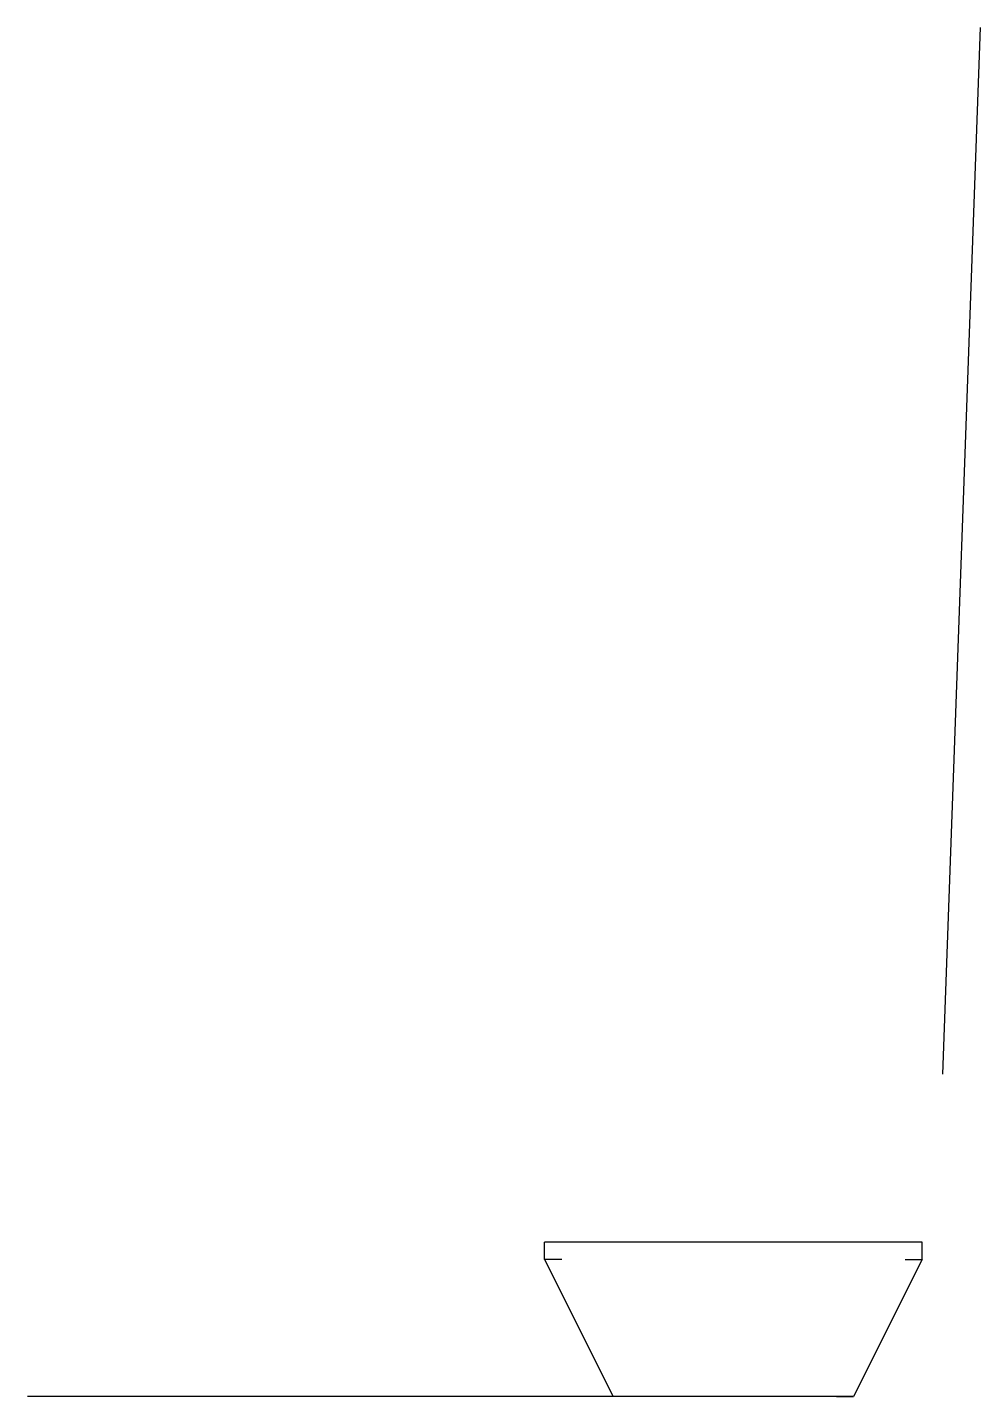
# Model space of a CAD drawing. Header units: millimetres. Extents: x 730 to 870, y 391 to 504.
# Drawn here: x 730.18 to 757.94, y 390.95 to 430.85 of the extents above; entities outside this region: 2.
import ezdxf

# ---------------------------------------------------------------- set-up
doc = ezdxf.new("R2010")
doc.units = ezdxf.units.MM
doc.layers.get('0').update_dxf_attribs({"true_color": 0xc2ced6})

msp = doc.modelspace()

# ---------------------------------------------------------------- linework, layer by layer
for p, q in [((870.044, 503.952, 39), (853.823, 503.952, 39)), ((870.044, 503.952, 4), (870.044, 503.952, 39)), ((756.844, 400.352, 64.5), (757.944, 430.852, 68.5)), ((745.244, 394.952, 73.5), (745.244, 395.452, 73.5)), ((756.244, 395.452, 73.5), (745.244, 395.452, 73.5)), ((756.244, 394.952, 73.5), (756.244, 395.452, 73.5)), ((745.744, 394.952, 73.5), (745.244, 394.952, 73.5)), ((745.244, 394.952, 73.5), (747.244, 390.952, 73.5)), ((745.744, 394.952, 4.5), (745.544, 394.952, 4.5)), ((756.244, 394.952, 73.5), (754.244, 390.952, 73.5)), ((755.744, 394.952, 73.5), (756.244, 394.952, 73.5)), ((754.244, 390.952, 64.5), (730.185, 390.952, 64.5)), ((747.744, 390.952, 73.5), (747.244, 390.952, 73.5)), ((753.744, 390.952, 73.5), (754.244, 390.952, 73.5)), ((754.244, 390.952, 4.5), (754.244, 390.952, 64.5))]:
    msp.add_line(p, q)

doc.saveas('drawing.dxf')
